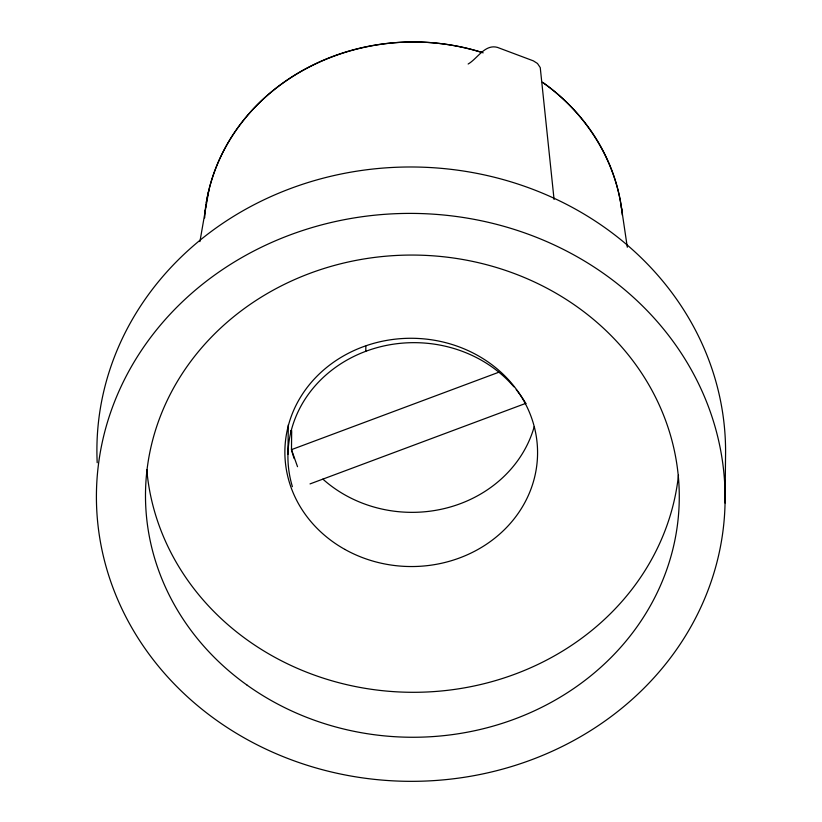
<?xml version="1.0" encoding="UTF-8"?>
<svg xmlns="http://www.w3.org/2000/svg" width="822" height="822" viewBox="0 0 822 822"><rect width="100%" height="100%" fill="white"/><g stroke="black" fill="none" stroke-linecap="round" stroke-linejoin="round"><path stroke-width="1.23" d="M291.676 430.502L291.481 449.644A126.341 114.124 0.6 0 0 294.184 458.584M365.79 351.292L365.852 346.216M725.055 502.992A314.343 283.96 0.6 0 0 258.427 248.676A314.343 283.96 0.6 0 0 248.799 740.427A314.343 283.96 0.6 0 0 725.055 502.992L725.538 456.58A314.343 283.96 0.6 0 0 407.157 167A314.343 283.96 0.6 0 0 97.201 462.745M287.947 454.299L288.317 424.861M204.657 217.933L205.192 210.309A210.257 189.933 0.6 0 1 219.813 158.646A210.268 189.944 0.6 0 1 249.837 112.758C295.92 60.951 367.937 36.168 436.338 43.124A210.268 189.944 0.6 0 1 483.182 52.844M199.921 241.596L208.87 190.108M468.15 64.013C477.49 58.639 484.877 43.895 497.433 47.388L533.355 60.859L537.475 63.479L540.249 67.589L554.069 199.469M498.8 372.243L291.481 449.644L297.523 466.691M310.028 483.911L525.741 403.376M622.336 215.179C617.25 162.571 586.98 114.34 544.421 83.659A210.278 189.944 0.6 0 0 542.356 82.19M621.319 206.795L627.309 247.237M678.489 475.116A266.903 241.103 0.6 0 1 410.342 692.288A266.903 241.103 0.6 0 1 146.768 469.588M534.238 426.587A126.341 114.124 0.6 0 1 445.565 508.263A126.341 114.124 0.6 0 1 322.892 479.134M291.522 432.937A126.341 114.124 0.6 0 1 290.7 430.533M204.914 212.703A209.6 189.337 0.6 0 1 205.202 210.165M205.531 207.637A209.6 189.337 0.6 0 1 205.901 205.11M206.301 202.592A209.6 189.337 0.6 0 1 481.774 52.403M543.044 82.673A209.6 189.337 0.6 0 1 621.833 210.566M292.396 486.665A126.341 114.124 0.6 0 1 357.642 354.652A126.341 114.124 0.6 0 1 513.884 386.792M516.237 389.607A126.341 114.124 0.6 0 1 525.926 403.623M247.206 685.229A266.903 241.103 0.6 0 0 676.527 531.187A266.903 241.103 0.6 0 0 313.398 272.061A266.903 241.103 0.6 0 0 247.206 685.229M344.891 549.415A126.341 114.124 0.6 0 0 537.516 455.984A126.341 114.124 0.6 0 0 351.282 351.826A126.341 114.124 0.6 0 0 344.891 549.415"/></g></svg>
